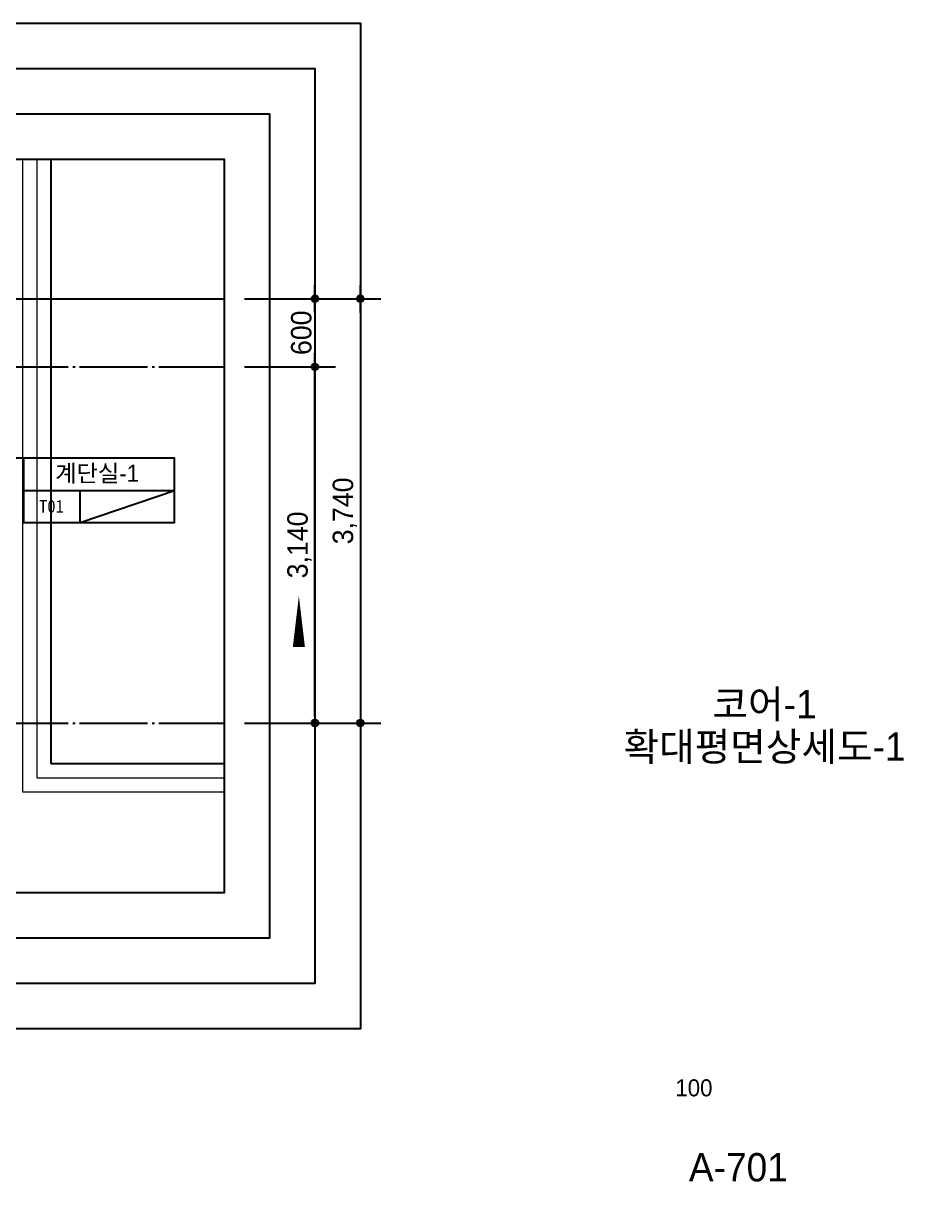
# Model space of a CAD drawing. Header units: millimetres. Extents: x 252711992 to 505989238, y 504776675 to 1009617600.
# Drawn here: x 252743657 to 252751419, y 504804919 to 504815132 of the extents above; entities that cross this region are included whole.
import ezdxf
from ezdxf.enums import TextEntityAlignment as Align
from ezdxf.xclip import XClip

# ---------------------------------------------------------------- set-up
doc = ezdxf.new("R2010")
doc.units = ezdxf.units.MM
doc.header["$XCLIPFRAME"] = 0
doc.linetypes.add('CEN', pattern=[35, 30, -2, 1, -2])
for name, color, linetype in [('$ZCDB_AUDIT_GENERATED_600D18', 7, 'Continuous'), ('4A.TEC CEN', 1, 'CEN'), ('4A.TEC FORM-TEXT', 3, 'Continuous'), ('4A.TEC TEXT 2', 3, 'Continuous'), ('4A.TEC 벽체 3', 4, 'Continuous'), ('4A.TEC 벽체 4', 7, 'Continuous'), ('ROM', 7, 'Continuous'), ('SYM', 1, 'Continuous'), ('TEXT', 7, 'Continuous')]:
    doc.layers.add(name, color=color, linetype=linetype)
doc.layers.add('DEFPOINT', color=135, linetype='Continuous', plot=False)
doc.styles.add('1', font='')
doc.styles.add('나눔고딕', font='')
doc.styles.add('돋움', font='')
doc.styles.get('1').set_extended_font_data('DotumChe')
doc.styles.get('나눔고딕').set_extended_font_data('Dotum')
doc.styles.get('돋움').set_extended_font_data('Dotum')
doc.dimstyles.new('DIM_600(외부치수)', dxfattribs={"dimscale": 400, "dimtxt": 3.3, "dimasz": 1, "dimexe": 2, "dimexo": 2, "dimgap": 1, "dimtad": 1, "dimdec": 0, "dimdsep": 46, "dimlunit": 6, "dimtxsty": '나눔고딕', "dimblk1": 'DIMDOT', "dimblk2": 'DIMDOT', "dimsah": 1, "dimcen": 2.5, "dimdle": 1.5, "dimclrd": 8, "dimclre": 8, "dimclrt": 3, "dimadec": 0, "dimazin": 0, "dimtfac": 1, "dimtdec": 0, "dimtix": 1, "dimtmove": 2, "dimatfit": 3, "dimldrblk": 'DIMDOT', "dimfxl": 1, "dimtvp": 1, "dimtolj": 1, "dimtzin": 0, "dimarcsym": 0})

# ---------------------------------------------------------------- blocks, each defined once
blk = doc.blocks.new('dwgFD3B')
at = {"layer": '4A.TEC CEN', "color": 250, "ltscale": 500}
blk.add_line((49194.51, -103936.83, -3333.33), (358000, -103936.83, -3333.33), dxfattribs=at)
blk = doc.blocks.new('A$C6C9969DE')
at = {"layer": 'ROM', "color": 0, "linetype": 'Continuous'}
for p, q in [((0, 510), (2400, 510)), ((900, 0), (900, 510))]:
    blk.add_line(p, q, dxfattribs=at)
blk.add_lwpolyline([(0, 0), (2400, 0), (2400, 1020), (0, 1020)], close=True, dxfattribs=at)
blk = doc.blocks.new('DIMDOT')
at = {"color": 0}
blk.add_line((-2, 0), (2, 0), dxfattribs=at)
for radius in [0.5, 0.25]:
    blk.add_circle((0, 0), radius, dxfattribs=at)
blk = doc.blocks.new('*D803')
at = {"layer": '$ZCDB_AUDIT_GENERATED_600D18', "color": 8, "lineweight": -2, "transparency": 16777216}
for p, q in [((252745609, 504812703), (252746809, 504812703)), ((252746629, 504812643), (252746629, 504809023)), ((252745609, 504808963), (252746809, 504808963))]:
    blk.add_line(p, q, dxfattribs=at)
at = {"layer": 'Defpoints', "color": 0, "transparency": 16777216}
for p in [(252745429, 504812703, 0), (252745429, 504808963, 0), (252746629, 504808963)]:
    blk.add_point(p, dxfattribs=at)
at = {"layer": '$ZCDB_AUDIT_GENERATED_600D18', "color": 8, "lineweight": -2, "transparency": 16777216, "xscale": 60, "yscale": 60, "zscale": 60}
for p, rotation in [((252746629, 504812703), 90), ((252746629, 504808963), 270)]:
    blk.add_blockref('DIMDOT', p, dxfattribs=dict(at, rotation=rotation))
at = {"layer": '$ZCDB_AUDIT_GENERATED_600D18', "color": 3, "transparency": 16777216, "insert": (252746492, 504810833), "char_height": 180, "attachment_point": 5, "rotation": 90, "style": '나눔고딕'}
blk.add_mtext('\\A1;3,740', dxfattribs=at)
blk = doc.blocks.new('*D804')
at = {"layer": '$ZCDB_AUDIT_GENERATED_600D18', "color": 8, "lineweight": -2, "transparency": 16777216}
for p, q in [((252745609, 504812703), (252746409, 504812703)), ((252746229, 504812643), (252746229, 504812163)), ((252745609, 504812103), (252746409, 504812103))]:
    blk.add_line(p, q, dxfattribs=at)
at = {"layer": 'Defpoints', "color": 0, "transparency": 16777216}
for p in [(252745429, 504812703, 0), (252745429, 504812103, 0), (252746229, 504812103)]:
    blk.add_point(p, dxfattribs=at)
at = {"layer": '$ZCDB_AUDIT_GENERATED_600D18', "color": 8, "lineweight": -2, "transparency": 16777216, "xscale": 60, "yscale": 60, "zscale": 60}
for p, rotation in [((252746229, 504812703), 90), ((252746229, 504812103), 270)]:
    blk.add_blockref('DIMDOT', p, dxfattribs=dict(at, rotation=rotation))
at = {"layer": '$ZCDB_AUDIT_GENERATED_600D18', "color": 3, "transparency": 16777216, "insert": (252746109, 504812403), "char_height": 180, "attachment_point": 5, "rotation": 90, "style": '나눔고딕'}
blk.add_mtext('\\A1;600', dxfattribs=at)
blk = doc.blocks.new('*D805')
at = {"layer": '$ZCDB_AUDIT_GENERATED_600D18', "color": 8, "lineweight": -2, "transparency": 16777216}
for p, q in [((252745609, 504812103), (252746409, 504812103)), ((252746229, 504809023), (252746229, 504812043)), ((252745609, 504808963), (252746409, 504808963))]:
    blk.add_line(p, q, dxfattribs=at)
at = {"layer": 'Defpoints', "color": 0, "transparency": 16777216}
for p in [(252745429, 504812103, 0), (252746229, 504812103), (252745429, 504808963, 0)]:
    blk.add_point(p, dxfattribs=at)
at = {"layer": '$ZCDB_AUDIT_GENERATED_600D18', "color": 8, "lineweight": -2, "transparency": 16777216, "xscale": 60, "yscale": 60, "zscale": 60}
for p, rotation in [((252746229, 504812103), 90), ((252746229, 504808963), 270)]:
    blk.add_blockref('DIMDOT', p, dxfattribs=dict(at, rotation=rotation))
at = {"layer": '$ZCDB_AUDIT_GENERATED_600D18', "color": 3, "transparency": 16777216, "insert": (252746092, 504810533), "char_height": 180, "attachment_point": 5, "rotation": 90, "style": '나눔고딕'}
blk.add_mtext('\\A1;3,140', dxfattribs=at)

msp = doc.modelspace()

# ---------------------------------------------------------------- linework, layer by layer
msp.add_line((252744159.09, 504810730.34), (252744992.42, 504811013.67))
at = {"layer": '4A.TEC CEN', "ltscale": 20}
for p, q in [((252733654.04, 504812103.18), (252745429.04, 504812103.18)), ((252733654.04, 504808963.18), (252745429.04, 504808963.18))]:
    msp.add_line(p, q, dxfattribs=at)
at = {"layer": '4A.TEC 벽체 3', "elevation": -4999.55, "flags": 128}
for points in [[(252743905.3, 504808603.18), (252743905.3, 504813932.16)], [(252745429.04, 504808603.18), (252743905.3, 504808603.18)]]:
    msp.add_lwpolyline(points, dxfattribs=at)
at = {"layer": '4A.TEC 벽체 4', "color": 251, "lineweight": 0, "ltscale": 15, "elevation": -4999.55, "flags": 128}
for points in [[(252745429.04, 504808353.18), (252743655.3, 504808353.18), (252743655.3, 504813932.16)], [(252745429.04, 504808478.18), (252743780.3, 504808478.18), (252743780.3, 504813932.16)]]:
    msp.add_lwpolyline(points, dxfattribs=at)
at = {"layer": 'DEFPOINT', "elevation": 3333.33}
for points in [[(252732454.04, 504815132.16), (252746629.04, 504815132.16), (252746629.04, 504806267.16), (252732454.04, 504806267.16)], [(252732854.04, 504814732.16), (252746229.04, 504814732.16), (252746229.04, 504806667.16), (252732854.04, 504806667.16)], [(252733254.04, 504814332.16), (252745829.04, 504814332.16), (252745829.04, 504807067.16), (252733254.04, 504807067.16)], [(252733654.04, 504813932.16), (252745429.04, 504813932.16), (252745429.04, 504807467.16), (252733654.04, 504807467.16)]]:
    msp.add_lwpolyline(points, close=True, dxfattribs=at)
at = {"layer": 'SYM'}
msp.add_lwpolyline([(252746087.23, 504810084.99, 0, 106.74, 0), (252746087.23, 504809632.12, 0, 0, 0), (252744774.28, 504809632.12, 0, 0, 0)], format="xyseb", dxfattribs=at)
at = {"layer": 'TEXT'}
msp.add_line((252743659.09, 504811297.01), (252742238.6, 504811297.01), dxfattribs=at)

# ---------------------------------------------------------------- block references
ref = msp.add_blockref('dwgFD3B', (252534447.67, 504916640.01, -1666.22))
XClip(ref).set_block_clipping_path([(199206.3709577918, -109172.850899756), (210981.3709591925, -102707.850900948)])
at = {"layer": 'TEXT', "xscale": 0.5555555568112274, "yscale": 0.5555555568112274, "zscale": 0.5555555568112274}
msp.add_blockref('A$C6C9969DE', (252743659.09, 504810730.34), dxfattribs=at)

# ---------------------------------------------------------------- texts
at = {"layer": '4A.TEC FORM-TEXT', "style": '돋움'}
msp.add_text('A-701', height=250, dxfattribs=at).set_placement((252749961, 504804922.22, 3333.33), align=Align.CENTER)
at = {"layer": '4A.TEC TEXT 2', "style": '나눔고딕'}
for s, height, p in [('코어-1', 250, (252750191.89, 504809003.72, 3333.33)), ('확대평면상세도-1', 250, (252750191.89, 504808629.83, 3333.33)), ('100', 150, (252749569.02, 504805672.21, 3333.33))]:
    msp.add_text(s, height=height, dxfattribs=at).set_placement(p, align=Align.CENTER)
at = {"layer": 'TEXT'}
for s, height, style, p in [('계단실-1', 150, '돋움', (252744308.99, 504811164.5)), ('T01', 112.5, '1', (252743906.23, 504810874.03))]:
    msp.add_text(s, height=height, dxfattribs=dict(at, style=style)).set_placement(p, align=Align.MIDDLE_CENTER)

# ---------------------------------------------------------------- dimensions: what is measured, and where the dimension line sits
at = {"layer": '$ZCDB_AUDIT_GENERATED_600D18'}
for base, p1, p2, angle, picture, middle in [((252746629.04, 504808963.18, -4999.55), (252745429.04, 504812703.18, -4999.55), (252745429.04, 504808963.18, -4999.55), 270, '*D803', (252746491.58, 504810833.18, -4999.55)), ((252746229.04, 504812103.18, -4999.55), (252745429.04, 504812703.18, -4999.55), (252745429.04, 504812103.18, -4999.55), 270, '*D804', (252746108.92, 504812403.18, -4999.55)), ((252746229.04, 504812103.18, -4999.55), (252745429.04, 504808963.18, -4999.55), (252745429.04, 504812103.18, -4999.55), 90, '*D805', (252746091.58, 504810533.18, -4999.55))]:
    dim = msp.add_linear_dim(base=base, p1=p1, p2=p2, angle=angle, dimstyle='DIM_600(외부치수)', override={"dimscale": 300, "dimtxt": 0.6, "dimasz": 0.2, "dimexe": 0.6, "dimexo": 0.6, "dimgap": 0.1, "dimdec": 1, "dimblk1": 'DIMDOT', "dimblk2": 'DIMDOT', "dimdle": 0.5}, dxfattribs=at)
    dim.commit()
    dim.dimension.update_dxf_attribs({"geometry": picture, "text_midpoint": middle})

doc.saveas('drawing.dxf')
